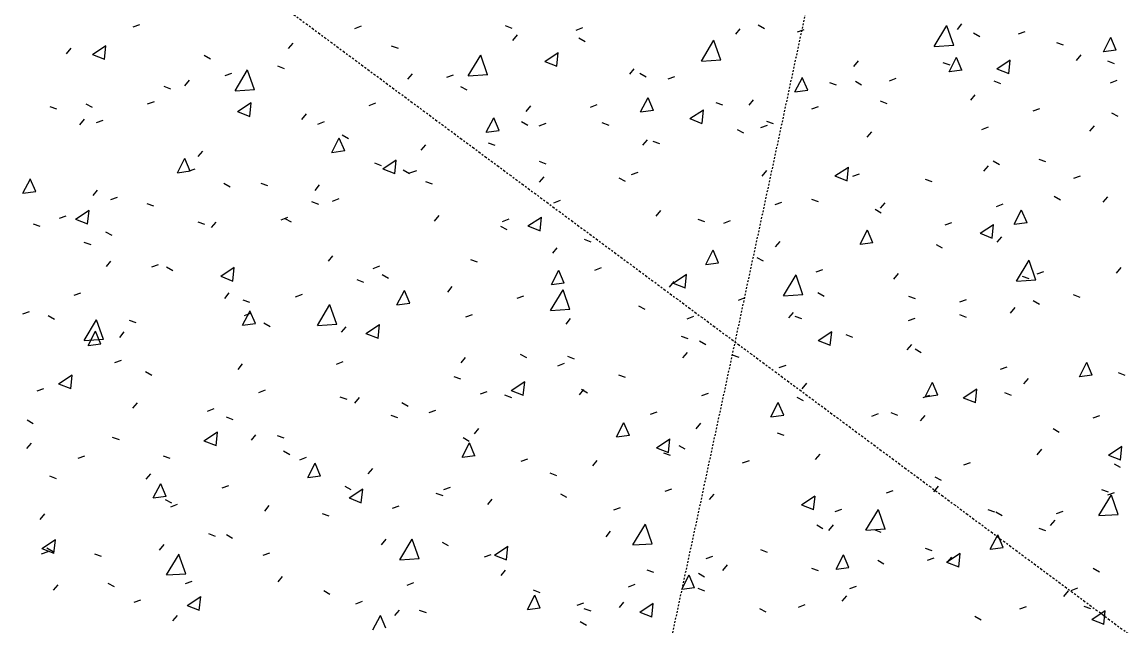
# Model space of a CAD drawing. Header units: centimetres. Extents: x -4512 to 25286, y -2765 to 13485.
# Drawn here: x 21357.7 to 21422.3, y 10900.6 to 10936 of the extents above; entities that cross this region are included whole.
import ezdxf

# ---------------------------------------------------------------- set-up
doc = ezdxf.new("R2010")
doc.units = ezdxf.units.CM
for name, pattern in [('DB_Strichpunkt', [0.28, 0.15, -0.065, 0, -0.065]), ('Grundgrenze', [0.9, 0.4, -0.1, 0.1, -0.1, 0.1, -0.1]), ('Verdeckt 0_5', [0.10584, 0.05292, -0.05292])]:
    doc.linetypes.add(name, pattern=pattern)
for name, color, linetype, lineweight in [('A-ANNO-DIMS', 7, 'Continuous', 5), ('A-ANNO-DIMS-50', 7, 'Continuous', 5), ('A-FLOR', 7, 'Continuous', 9), ('A-FLOR-PATT', 7, 'Continuous', 9), ('S-GRID', 7, 'Continuous', 5)]:
    doc.layers.add(name, color=color, linetype=linetype, lineweight=lineweight)
doc.layers.add('A-DETL', color=251, linetype='Continuous', lineweight=9, true_color=0x4f4f4f)
doc.layers.add('C-PROP-LINE', color=96, linetype='Grundgrenze', lineweight=25, true_color=0x008000)
doc.styles.add('Arial Unicode MS_3', font='ARIALUNI.ttf', dxfattribs={"width": 0.8, "height": 9})
doc.dimstyles.new('M_1_100', dxfattribs={"dimscale": 30.48, "dimtxt": 9.052604, "dimasz": 0.098425, "dimexe": 0.246063, "dimexo": 0.0625, "dimgap": 0.032808, "dimtad": 1, "dimdec": 1, "dimrnd": 0.5, "dimdsep": 46, "dimtxsty": 'Arial Unicode MS_3', "dimblk1": 'OBLIQUE', "dimblk2": 'OBLIQUE', "dimsah": 1, "dimcen": 0.09, "dimazin": 0, "dimtfac": 1, "dimtdec": 4, "dimtix": 1, "dimtmove": 0, "dimatfit": 3, "dimfxl": 0.246063, "dimfxlon": 1, "dimtvp": 1, "dimtolj": 1, "dimtzin": 0, "dimlwd": 13, "dimlwe": 13, "dimarcsym": 2})

# ---------------------------------------------------------------- blocks, each defined once
blk = doc.blocks.new('FP_53-DD - FOK AF 300')
at = {"layer": 'A-FLOR-PATT', "color": 8, "lineweight": 5, "true_color": 0x787878}
for p, q in [((34687.625, 10935.709), (34688.018, 10935.852)), ((34700.598, 10935.618), (34700.99, 10935.761)), ((34709.404, 10935.779), (34709.797, 10935.636)), ((34713.565, 10935.518), (34713.957, 10935.661)), ((34722.914, 10935.275), (34723.182, 10935.595)), ((34724.232, 10935.821), (34724.594, 10935.611)), ((34734.544, 10934.56), (34735.28, 10935.776)), ((34735.677, 10934.618), (34735.276, 10935.763)), ((34735.897, 10935.557), (34736.164, 10935.877)), ((34709.865, 10934.912), (34710.133, 10935.232)), ((34713.733, 10935.055), (34714.096, 10934.846)), ((34720.901, 10933.702), (34721.637, 10934.92)), ((34726.526, 10935.411), (34726.918, 10935.553)), ((34736.847, 10935.354), (34737.209, 10935.144)), ((34739.481, 10935.296), (34739.873, 10935.438)), ((34744.444, 10934.251), (34744.879, 10935.093)), ((34745.194, 10934.338), (34744.877, 10935.083)), ((34683.724, 10934.132), (34683.992, 10934.453)), ((34685.237, 10934.086), (34686.029, 10934.612)), ((34685.946, 10933.796), (34686.029, 10934.6)), ((34696.725, 10934.439), (34696.993, 10934.759)), ((34702.742, 10934.598), (34703.136, 10934.455)), ((34722.035, 10933.761), (34721.634, 10934.907)), ((34734.544, 10934.561), (34735.68, 10934.632)), ((34741.706, 10934.798), (34742.099, 10934.654)), ((34744.444, 10934.253), (34745.196, 10934.35)), ((34685.237, 10934.086), (34685.946, 10933.808)), ((34691.788, 10934.046), (34692.151, 10933.837)), ((34707.251, 10932.836), (34707.987, 10934.054)), ((34708.385, 10932.896), (34707.984, 10934.041)), ((34711.732, 10933.686), (34712.523, 10934.21)), ((34711.732, 10933.686), (34712.441, 10933.406)), ((34712.441, 10933.395), (34712.523, 10934.198)), ((34720.9, 10933.704), (34722.037, 10933.776)), ((34729.837, 10933.391), (34730.105, 10933.711)), ((34735.052, 10933.627), (34735.445, 10933.483)), ((34735.414, 10933.08), (34735.849, 10933.922)), ((34736.164, 10933.167), (34735.847, 10933.912)), ((34738.203, 10933.252), (34738.993, 10933.775)), ((34738.911, 10932.961), (34738.993, 10933.764)), ((34742.878, 10933.742), (34743.145, 10934.062)), ((34744.683, 10933.707), (34745.076, 10933.563)), ((34693.02, 10932.856), (34693.412, 10932.999)), ((34693.594, 10931.961), (34694.331, 10933.18)), ((34694.729, 10932.021), (34694.328, 10933.167)), ((34696.079, 10933.414), (34696.472, 10933.271)), ((34716.706, 10932.93), (34716.974, 10933.25)), ((34717.305, 10932.991), (34717.668, 10932.782)), ((34735.413, 10933.082), (34736.166, 10933.179)), ((34738.203, 10933.252), (34738.911, 10932.972)), ((34690.656, 10932.26), (34690.924, 10932.581)), ((34703.715, 10932.636), (34703.982, 10932.956)), ((34705.99, 10932.762), (34706.383, 10932.905)), ((34707.25, 10932.838), (34708.388, 10932.91)), ((34718.955, 10932.66), (34719.347, 10932.802)), ((34726.381, 10931.905), (34726.816, 10932.747)), ((34727.131, 10931.993), (34726.814, 10932.737)), ((34728.397, 10932.454), (34728.79, 10932.31)), ((34729.924, 10932.529), (34730.286, 10932.319)), ((34731.914, 10932.55), (34732.306, 10932.692)), ((34738.03, 10932.537), (34738.423, 10932.393)), ((34744.867, 10932.432), (34745.259, 10932.574)), ((34689.414, 10932.228), (34689.808, 10932.085)), ((34693.594, 10931.962), (34694.732, 10932.036)), ((34706.804, 10932.222), (34707.166, 10932.012)), ((34726.38, 10931.907), (34727.133, 10932.005)), ((34736.674, 10931.404), (34736.941, 10931.723)), ((34682.747, 10931.04), (34683.141, 10930.897)), ((34684.853, 10931.205), (34685.216, 10930.995)), ((34688.474, 10931.199), (34688.867, 10931.342)), ((34693.742, 10930.741), (34694.533, 10931.266)), ((34694.451, 10930.451), (34694.533, 10931.255)), ((34701.447, 10931.108), (34701.839, 10931.251)), ((34710.642, 10930.758), (34710.91, 10931.078)), ((34714.414, 10931.009), (34714.806, 10931.151)), ((34717.344, 10930.726), (34717.78, 10931.569)), ((34718.095, 10930.814), (34717.778, 10931.558)), ((34721.74, 10931.279), (34722.133, 10931.135)), ((34723.691, 10931.121), (34723.959, 10931.441)), ((34727.375, 10930.902), (34727.767, 10931.044)), ((34731.375, 10931.365), (34731.768, 10931.221)), ((34693.742, 10930.741), (34694.45, 10930.462)), ((34697.502, 10930.284), (34697.769, 10930.605)), ((34717.344, 10930.727), (34718.097, 10930.826)), ((34720.23, 10930.331), (34721.02, 10930.855)), ((34720.939, 10930.04), (34721.021, 10930.844)), ((34740.331, 10930.787), (34740.723, 10930.929)), ((34744.92, 10930.679), (34745.283, 10930.469)), ((34684.501, 10929.977), (34684.769, 10930.298)), ((34685.469, 10930.103), (34685.862, 10930.246)), ((34698.443, 10930.014), (34698.836, 10930.157)), ((34708.305, 10929.543), (34708.741, 10930.386)), ((34709.056, 10929.631), (34708.739, 10930.375)), ((34710.377, 10930.159), (34710.74, 10929.95)), ((34711.412, 10929.917), (34711.804, 10930.059)), ((34715.081, 10930.101), (34715.474, 10929.957)), ((34720.23, 10930.331), (34720.938, 10930.052)), ((34724.375, 10929.812), (34724.767, 10929.954)), ((34724.719, 10930.191), (34725.112, 10930.047)), ((34737.332, 10929.699), (34737.724, 10929.841)), ((34743.655, 10929.589), (34743.922, 10929.908)), ((34699.263, 10928.355), (34699.699, 10929.199)), ((34700.014, 10928.444), (34699.697, 10929.188)), ((34699.873, 10929.385), (34700.236, 10929.176)), ((34708.305, 10929.544), (34709.058, 10929.643)), ((34722.999, 10929.701), (34723.362, 10929.492)), ((34730.615, 10929.237), (34730.882, 10929.557)), ((34699.262, 10928.357), (34700.016, 10928.456)), ((34704.492, 10928.481), (34704.759, 10928.802)), ((34708.42, 10928.921), (34708.814, 10928.778)), ((34717.483, 10928.776), (34717.751, 10929.096)), ((34718.061, 10929.014), (34718.454, 10928.87)), ((34690.217, 10927.164), (34690.654, 10928.007)), ((34690.969, 10927.253), (34690.651, 10927.997)), ((34691.433, 10928.106), (34691.701, 10928.426)), ((34702.245, 10927.394), (34703.036, 10927.919)), ((34702.954, 10927.104), (34703.036, 10927.907)), ((34711.401, 10927.835), (34711.794, 10927.692)), ((34738, 10927.857), (34738.362, 10927.647)), ((34740.667, 10927.966), (34741.06, 10927.823)), ((34690.217, 10927.166), (34690.971, 10927.265)), ((34690.865, 10927.252), (34691.257, 10927.395)), ((34701.758, 10927.739), (34702.152, 10927.596)), ((34702.245, 10927.394), (34702.953, 10927.115)), ((34703.447, 10927.324), (34703.81, 10927.115)), ((34703.837, 10927.16), (34704.23, 10927.303)), ((34716.804, 10927.06), (34717.196, 10927.203)), ((34724.469, 10926.968), (34724.737, 10927.288)), ((34728.726, 10926.975), (34729.516, 10927.498)), ((34729.435, 10926.684), (34729.517, 10927.487)), ((34737.452, 10927.251), (34737.719, 10927.57)), ((34681.169, 10925.969), (34681.606, 10926.812)), ((34681.921, 10926.058), (34681.603, 10926.802)), ((34692.94, 10926.547), (34693.303, 10926.338)), ((34695.094, 10926.555), (34695.488, 10926.411)), ((34704.739, 10926.654), (34705.133, 10926.511)), ((34711.42, 10926.604), (34711.687, 10926.924)), ((34716.072, 10926.871), (34716.435, 10926.662)), ((34728.726, 10926.975), (34729.434, 10926.696)), ((34729.764, 10926.952), (34730.157, 10927.095)), ((34734.012, 10926.795), (34734.406, 10926.651)), ((34742.719, 10926.837), (34743.111, 10926.979)), ((34681.169, 10925.97), (34681.923, 10926.07)), ((34685.278, 10925.823), (34685.546, 10926.144)), ((34698.279, 10926.13), (34698.547, 10926.451)), ((34686.319, 10925.594), (34686.711, 10925.737)), ((34688.429, 10925.368), (34688.823, 10925.225)), ((34698.076, 10925.47), (34698.47, 10925.327)), ((34699.293, 10925.505), (34699.686, 10925.648)), ((34712.262, 10925.408), (34712.655, 10925.551)), ((34725.225, 10925.304), (34725.618, 10925.446)), ((34727.356, 10925.621), (34727.75, 10925.477)), ((34731.393, 10925.085), (34731.66, 10925.405)), ((34738.183, 10925.191), (34738.575, 10925.334)), ((34741.571, 10925.791), (34741.933, 10925.581)), ((34744.434, 10925.436), (34744.701, 10925.756)), ((34683.313, 10924.498), (34683.706, 10924.641)), ((34684.247, 10924.441), (34685.039, 10924.966)), ((34684.957, 10924.151), (34685.039, 10924.954)), ((34705.27, 10924.328), (34705.537, 10924.649)), ((34718.261, 10924.623), (34718.529, 10924.943)), ((34731.077, 10925.032), (34731.44, 10924.823)), ((34739.224, 10924.148), (34739.659, 10924.99)), ((34739.975, 10924.236), (34739.657, 10924.98)), ((34681.762, 10924.179), (34682.156, 10924.036)), ((34684.247, 10924.441), (34684.956, 10924.162)), ((34691.412, 10924.285), (34691.805, 10924.142)), ((34692.211, 10923.952), (34692.479, 10924.273)), ((34696.29, 10924.411), (34696.682, 10924.554)), ((34696.515, 10924.487), (34696.878, 10924.278)), ((34709.144, 10924.039), (34709.507, 10923.829)), ((34709.26, 10924.316), (34709.652, 10924.459)), ((34710.746, 10924.045), (34711.537, 10924.569)), ((34710.746, 10924.045), (34711.455, 10923.766)), ((34711.455, 10923.754), (34711.537, 10924.558)), ((34720.699, 10924.445), (34721.092, 10924.302)), ((34722.225, 10924.214), (34722.617, 10924.356)), ((34735.183, 10924.103), (34735.575, 10924.246)), ((34737.221, 10923.617), (34738.011, 10924.14)), ((34737.929, 10923.326), (34738.011, 10924.128)), ((34739.224, 10924.15), (34739.977, 10924.247)), ((34686.005, 10923.706), (34686.368, 10923.497)), ((34730.192, 10922.974), (34730.627, 10923.816)), ((34730.943, 10923.062), (34730.625, 10923.806)), ((34737.221, 10923.617), (34737.929, 10923.337)), ((34738.231, 10923.098), (34738.498, 10923.418)), ((34684.745, 10923.097), (34685.139, 10922.954)), ((34712.198, 10922.452), (34712.465, 10922.772)), ((34714.04, 10923.267), (34714.433, 10923.123)), ((34725.248, 10922.815), (34725.515, 10923.135)), ((34730.192, 10922.976), (34730.944, 10923.074)), ((34734.649, 10922.967), (34735.012, 10922.758)), ((34699.057, 10921.978), (34699.325, 10922.298)), ((34707.379, 10922.086), (34707.772, 10921.943)), ((34721.156, 10921.796), (34721.592, 10922.638)), ((34721.907, 10921.884), (34721.589, 10922.628)), ((34724.153, 10922.205), (34724.516, 10921.996)), ((34739.359, 10920.817), (34740.094, 10922.033)), ((34740.493, 10920.875), (34740.091, 10922.02)), ((34686.056, 10921.67), (34686.324, 10921.991)), ((34688.71, 10921.648), (34689.103, 10921.791)), ((34689.582, 10921.647), (34689.945, 10921.438)), ((34692.754, 10921.099), (34693.545, 10921.623)), ((34693.463, 10920.809), (34693.545, 10921.612)), ((34701.685, 10921.558), (34702.077, 10921.701)), ((34712.118, 10920.614), (34712.553, 10921.456)), ((34712.869, 10920.702), (34712.551, 10921.446)), ((34714.653, 10921.461), (34715.045, 10921.604)), ((34721.156, 10921.798), (34721.909, 10921.896)), ((34727.616, 10921.356), (34728.008, 10921.498)), ((34740.572, 10921.243), (34740.964, 10921.385)), ((34745.213, 10921.285), (34745.48, 10921.604)), ((34692.754, 10921.099), (34693.463, 10920.82)), ((34700.716, 10920.904), (34701.11, 10920.76)), ((34702.214, 10921.203), (34702.577, 10920.994)), ((34712.118, 10920.615), (34712.871, 10920.714)), ((34719.04, 10920.471), (34719.307, 10920.791)), ((34719.246, 10920.694), (34720.037, 10921.218)), ((34719.955, 10920.403), (34720.037, 10921.206)), ((34725.717, 10919.961), (34726.452, 10921.177)), ((34726.851, 10920.019), (34726.449, 10921.164)), ((34732.172, 10920.933), (34732.439, 10921.253)), ((34739.359, 10920.818), (34740.495, 10920.889)), ((34739.688, 10921.115), (34740.081, 10920.971)), ((34684.164, 10919.99), (34684.557, 10920.133)), ((34692.989, 10919.8), (34693.257, 10920.12)), ((34703.076, 10919.427), (34703.512, 10920.27)), ((34703.828, 10919.516), (34703.51, 10920.26)), ((34706.048, 10920.176), (34706.316, 10920.496)), ((34712.067, 10919.095), (34712.803, 10920.312)), ((34713.202, 10919.155), (34712.8, 10920.3)), ((34719.246, 10920.694), (34719.955, 10920.415)), ((34727.726, 10920.142), (34728.089, 10919.932)), ((34694.052, 10919.718), (34694.445, 10919.576)), ((34697.141, 10919.903), (34697.533, 10920.046)), ((34698.411, 10918.221), (34699.148, 10919.439)), ((34699.546, 10918.281), (34699.145, 10919.426)), ((34703.076, 10919.429), (34703.83, 10919.528)), ((34710.111, 10919.809), (34710.504, 10919.952)), ((34723.076, 10919.707), (34723.468, 10919.849)), ((34725.716, 10919.962), (34726.853, 10920.034)), ((34733.034, 10919.943), (34733.427, 10919.799)), ((34736.035, 10919.597), (34736.427, 10919.739)), ((34740.342, 10919.676), (34740.705, 10919.466)), ((34742.667, 10920.026), (34743.06, 10919.882)), ((34681.159, 10918.893), (34681.552, 10919.036)), ((34682.646, 10918.805), (34683.009, 10918.596)), ((34694.032, 10918.237), (34694.468, 10919.08)), ((34694.137, 10918.809), (34694.529, 10918.952)), ((34694.783, 10918.326), (34694.465, 10919.07)), ((34707.109, 10918.716), (34707.501, 10918.859)), ((34712.067, 10919.097), (34713.205, 10919.169)), ((34717.227, 10919.376), (34717.59, 10919.166)), ((34726.027, 10918.664), (34726.294, 10918.984)), ((34726.377, 10918.768), (34726.771, 10918.625)), ((34736.012, 10918.855), (34736.406, 10918.711)), ((34739.01, 10918.947), (34739.277, 10919.267)), ((34684.749, 10917.338), (34685.486, 10918.556)), ((34685.884, 10917.399), (34685.483, 10918.543)), ((34687.386, 10918.531), (34687.78, 10918.388)), ((34694.031, 10918.239), (34694.785, 10918.338)), ((34695.282, 10918.366), (34695.645, 10918.157)), ((34698.411, 10918.222), (34699.549, 10918.296)), ((34699.836, 10917.826), (34700.103, 10918.146)), ((34701.26, 10917.755), (34702.05, 10918.279)), ((34701.969, 10917.464), (34702.05, 10918.268)), ((34712.977, 10918.3), (34713.244, 10918.62)), ((34720.075, 10918.616), (34720.468, 10918.759)), ((34733.036, 10918.508), (34733.428, 10918.651)), ((34684.984, 10917.043), (34685.42, 10917.886)), ((34685.736, 10917.132), (34685.418, 10917.876)), ((34686.835, 10917.518), (34687.102, 10917.839)), ((34701.26, 10917.755), (34701.968, 10917.476)), ((34719.719, 10917.592), (34720.113, 10917.448)), ((34727.745, 10917.341), (34728.535, 10917.864)), ((34728.453, 10917.05), (34728.535, 10917.853)), ((34729.357, 10917.681), (34729.75, 10917.538)), ((34684.748, 10917.339), (34685.887, 10917.413)), ((34684.984, 10917.044), (34685.738, 10917.144)), ((34720.801, 10917.314), (34721.164, 10917.104)), ((34727.745, 10917.341), (34728.453, 10917.062)), ((34732.952, 10916.782), (34733.219, 10917.102)), ((34733.42, 10916.853), (34733.783, 10916.643)), ((34686.557, 10916.045), (34686.95, 10916.188)), ((34706.827, 10916.025), (34707.095, 10916.345)), ((34710.299, 10916.544), (34710.662, 10916.335)), ((34713.059, 10916.413), (34713.453, 10916.27)), ((34719.819, 10916.32), (34720.087, 10916.64)), ((34722.699, 10916.506), (34723.093, 10916.362)), ((34693.768, 10915.648), (34694.036, 10915.969)), ((34699.533, 10915.958), (34699.925, 10916.101)), ((34712.503, 10915.863), (34712.895, 10916.006)), ((34725.467, 10915.76), (34725.86, 10915.903)), ((34738.426, 10915.65), (34738.818, 10915.792)), ((34743.038, 10915.22), (34743.473, 10916.062)), ((34743.788, 10915.308), (34743.47, 10916.052)), ((34683.261, 10914.799), (34684.052, 10915.324)), ((34683.97, 10914.509), (34684.052, 10915.313)), ((34688.348, 10915.526), (34688.711, 10915.317)), ((34706.398, 10915.232), (34706.792, 10915.089)), ((34709.763, 10914.409), (34710.554, 10914.933)), ((34710.472, 10914.118), (34710.554, 10914.921)), ((34716.04, 10915.328), (34716.434, 10915.184)), ((34739.79, 10914.797), (34740.057, 10915.117)), ((34743.038, 10915.222), (34743.79, 10915.32)), ((34745.305, 10915.458), (34745.699, 10915.314)), ((34682.01, 10914.386), (34682.403, 10914.53)), ((34683.261, 10914.799), (34683.97, 10914.521)), ((34694.989, 10914.302), (34695.381, 10914.445)), ((34707.961, 10914.211), (34708.353, 10914.353)), ((34709.763, 10914.409), (34710.472, 10914.13)), ((34713.756, 10914.149), (34714.024, 10914.469)), ((34713.874, 10914.483), (34714.237, 10914.274)), ((34720.928, 10914.111), (34721.32, 10914.253)), ((34726.807, 10914.513), (34727.074, 10914.833)), ((34734.006, 10914.047), (34734.441, 10914.889)), ((34734.757, 10914.135), (34734.439, 10914.879)), ((34736.242, 10913.986), (34737.032, 10914.509)), ((34736.95, 10913.695), (34737.032, 10914.497)), ((34738.652, 10914.287), (34739.045, 10914.144)), ((34687.614, 10913.367), (34687.882, 10913.687)), ((34699.735, 10914.048), (34700.129, 10913.905)), ((34700.615, 10913.675), (34700.883, 10913.995)), ((34703.369, 10913.709), (34703.733, 10913.5)), ((34709.38, 10914.147), (34709.773, 10914.004)), ((34724.972, 10912.87), (34725.407, 10913.712)), ((34725.722, 10912.958), (34725.404, 10913.702)), ((34726.497, 10914.027), (34726.86, 10913.817)), ((34733.889, 10914.003), (34734.281, 10914.146)), ((34734.006, 10914.049), (34734.759, 10914.147)), ((34736.242, 10913.986), (34736.95, 10913.706)), ((34691.984, 10913.208), (34692.377, 10913.351)), ((34702.717, 10912.965), (34703.111, 10912.822)), ((34704.958, 10913.118), (34705.351, 10913.261)), ((34717.927, 10913.02), (34718.319, 10913.163)), ((34724.971, 10912.872), (34725.724, 10912.97)), ((34730.889, 10912.915), (34731.281, 10913.057)), ((34731.997, 10913.115), (34732.39, 10912.971)), ((34681.412, 10912.684), (34681.776, 10912.475)), ((34693.07, 10912.863), (34693.464, 10912.72)), ((34715.934, 10911.689), (34716.369, 10912.531)), ((34716.685, 10911.777), (34716.367, 10912.521)), ((34720.599, 10912.17), (34720.867, 10912.49)), ((34733.732, 10912.632), (34733.999, 10912.952)), ((34743.845, 10912.801), (34744.237, 10912.943)), ((34686.404, 10911.675), (34686.798, 10911.532)), ((34691.77, 10911.46), (34692.561, 10911.985)), ((34692.479, 10911.17), (34692.561, 10911.973)), ((34694.548, 10911.497), (34694.815, 10911.818)), ((34696.053, 10911.78), (34696.447, 10911.637)), ((34707.607, 10911.874), (34707.875, 10912.194)), ((34715.933, 10911.691), (34716.687, 10911.789)), ((34725.34, 10911.94), (34725.733, 10911.796)), ((34741.5, 10912.185), (34741.862, 10911.975)), ((34681.397, 10911.011), (34681.665, 10911.331)), ((34691.77, 10911.46), (34692.479, 10911.182)), ((34706.893, 10910.504), (34707.328, 10911.346)), ((34706.945, 10911.65), (34707.309, 10911.441)), ((34707.644, 10910.592), (34707.326, 10911.336)), ((34718.266, 10911.061), (34719.056, 10911.584)), ((34718.266, 10911.061), (34718.974, 10910.782)), ((34718.974, 10910.77), (34719.056, 10911.573)), ((34719.572, 10911.198), (34719.935, 10910.989)), ((34744.738, 10910.629), (34745.527, 10911.151)), ((34745.446, 10910.338), (34745.527, 10911.14)), ((34684.404, 10910.443), (34684.797, 10910.587)), ((34689.388, 10910.593), (34689.781, 10910.451)), ((34696.438, 10910.873), (34696.801, 10910.664)), ((34697.382, 10910.359), (34697.774, 10910.502)), ((34706.893, 10910.505), (34707.646, 10910.604)), ((34710.354, 10910.266), (34710.746, 10910.409)), ((34718.681, 10910.762), (34719.075, 10910.619)), ((34727.587, 10910.364), (34727.854, 10910.683)), ((34740.571, 10910.648), (34740.838, 10910.967)), ((34744.738, 10910.629), (34745.446, 10910.349)), ((34697.849, 10909.314), (34698.285, 10910.157)), ((34698.601, 10909.403), (34698.282, 10910.147)), ((34701.395, 10909.525), (34701.663, 10909.845)), ((34714.537, 10909.999), (34714.804, 10910.319)), ((34723.32, 10910.166), (34723.712, 10910.308)), ((34736.28, 10910.057), (34736.672, 10910.2)), ((34745.072, 10910.12), (34745.435, 10909.911)), ((34682.72, 10909.404), (34683.114, 10909.262)), ((34688.394, 10909.216), (34688.661, 10909.537)), ((34697.849, 10909.316), (34698.603, 10909.415)), ((34712.021, 10909.583), (34712.415, 10909.44)), ((34734.578, 10909.362), (34734.941, 10909.152)), ((34688.802, 10908.121), (34689.238, 10908.964)), ((34689.554, 10908.21), (34689.236, 10908.954)), ((34692.837, 10908.702), (34693.23, 10908.846)), ((34700.015, 10908.815), (34700.378, 10908.606)), ((34700.277, 10908.119), (34701.068, 10908.644)), ((34700.986, 10907.829), (34701.068, 10908.632)), ((34705.811, 10908.613), (34706.204, 10908.756)), ((34718.78, 10908.516), (34719.172, 10908.658)), ((34731.743, 10908.411), (34732.135, 10908.553)), ((34734.513, 10908.483), (34734.78, 10908.803)), ((34744.33, 10908.611), (34744.724, 10908.467)), ((34744.699, 10908.298), (34745.091, 10908.44)), ((34688.802, 10908.123), (34689.556, 10908.222)), ((34689.505, 10908.033), (34689.868, 10907.825)), ((34700.277, 10908.12), (34700.986, 10907.841)), ((34705.359, 10908.401), (34705.753, 10908.258)), ((34708.388, 10907.725), (34708.655, 10908.045)), ((34712.645, 10908.367), (34713.008, 10908.158)), ((34721.38, 10908.021), (34721.647, 10908.34)), ((34726.767, 10907.711), (34727.556, 10908.234)), ((34727.475, 10907.42), (34727.557, 10908.222)), ((34744.182, 10907.084), (34744.916, 10908.299)), ((34745.315, 10907.142), (34744.913, 10908.286)), ((34682.177, 10906.861), (34682.445, 10907.181)), ((34689.833, 10907.607), (34690.225, 10907.75)), ((34695.328, 10907.348), (34695.596, 10907.668)), ((34698.696, 10907.217), (34699.089, 10907.074)), ((34702.809, 10907.52), (34703.201, 10907.663)), ((34715.779, 10907.425), (34716.171, 10907.567)), ((34726.767, 10907.711), (34727.475, 10907.432)), ((34728.743, 10907.322), (34729.135, 10907.464)), ((34730.54, 10906.229), (34731.275, 10907.444)), ((34731.674, 10906.287), (34731.272, 10907.431)), ((34737.676, 10907.44), (34738.07, 10907.296)), ((34738.152, 10907.299), (34738.515, 10907.089)), ((34741.701, 10907.211), (34742.093, 10907.353)), ((34744.181, 10907.085), (34745.318, 10907.156)), ((34716.891, 10905.364), (34717.627, 10906.581)), ((34718.026, 10905.424), (34717.624, 10906.568)), ((34727.656, 10906.537), (34728.018, 10906.327)), ((34728.368, 10906.215), (34728.635, 10906.535)), ((34741.352, 10906.499), (34741.619, 10906.818)), ((34692.03, 10906.031), (34692.424, 10905.888)), ((34693.083, 10905.977), (34693.446, 10905.768)), ((34715.318, 10905.85), (34715.585, 10906.17)), ((34730.54, 10906.23), (34731.677, 10906.301)), ((34731.021, 10906.267), (34731.414, 10906.123)), ((34737.824, 10905.125), (34738.258, 10905.966)), ((34738.574, 10905.212), (34738.256, 10905.956)), ((34740.656, 10906.352), (34741.049, 10906.209)), ((34682.277, 10905.162), (34683.068, 10905.687)), ((34682.986, 10904.872), (34683.068, 10905.675)), ((34689.174, 10905.067), (34689.442, 10905.387)), ((34702.176, 10905.375), (34702.444, 10905.695)), ((34703.236, 10904.491), (34703.972, 10905.708)), ((34704.371, 10904.551), (34703.969, 10905.695)), ((34705.716, 10905.534), (34706.079, 10905.325)), ((34708.783, 10904.777), (34709.574, 10905.3)), ((34709.492, 10904.486), (34709.574, 10905.289)), ((34716.891, 10905.366), (34718.029, 10905.438)), ((34737.824, 10905.127), (34738.576, 10905.224)), ((34682.252, 10904.842), (34682.645, 10904.986)), ((34682.277, 10905.162), (34682.986, 10904.884)), ((34682.569, 10905.192), (34682.933, 10904.983)), ((34685.364, 10904.842), (34685.758, 10904.7)), ((34689.574, 10903.609), (34690.31, 10904.826)), ((34690.71, 10903.669), (34690.307, 10904.813)), ((34695.231, 10904.76), (34695.624, 10904.903)), ((34703.236, 10904.492), (34704.374, 10904.565)), ((34708.205, 10904.67), (34708.598, 10904.813)), ((34708.783, 10904.777), (34709.492, 10904.498)), ((34721.173, 10904.572), (34721.565, 10904.714)), ((34724.363, 10905.091), (34724.757, 10904.948)), ((34728.79, 10903.949), (34729.225, 10904.79)), ((34729.541, 10904.037), (34729.222, 10904.78)), ((34734.001, 10905.18), (34734.394, 10905.037)), ((34734.135, 10904.466), (34734.527, 10904.608)), ((34735.266, 10904.359), (34736.055, 10904.882)), ((34735.294, 10904.335), (34735.561, 10904.654)), ((34735.974, 10904.068), (34736.056, 10904.87)), ((34717.704, 10903.913), (34718.098, 10903.77)), ((34722.161, 10903.872), (34722.429, 10904.192)), ((34727.344, 10904.005), (34727.738, 10903.862)), ((34728.789, 10903.95), (34729.542, 10904.049)), ((34731.23, 10904.475), (34731.593, 10904.266)), ((34735.266, 10904.359), (34735.974, 10904.08)), ((34743.847, 10904.011), (34744.21, 10903.801)), ((34689.574, 10903.61), (34690.713, 10903.684)), ((34696.109, 10903.199), (34696.377, 10903.519)), ((34709.169, 10903.576), (34709.436, 10903.896)), ((34719.753, 10902.768), (34720.188, 10903.61)), ((34720.504, 10902.857), (34720.185, 10903.6)), ((34720.731, 10903.709), (34721.094, 10903.5)), ((34682.958, 10902.711), (34683.226, 10903.032)), ((34686.148, 10903.136), (34686.512, 10902.928)), ((34690.687, 10903.104), (34691.079, 10903.247)), ((34698.785, 10902.699), (34699.148, 10902.49)), ((34703.663, 10903.016), (34704.055, 10903.159)), ((34711.044, 10902.733), (34711.437, 10902.59)), ((34716.633, 10902.922), (34717.025, 10903.064)), ((34719.752, 10902.77), (34720.506, 10902.869)), ((34720.686, 10902.828), (34721.079, 10902.685)), ((34729.597, 10902.819), (34729.989, 10902.961)), ((34742.134, 10902.351), (34742.401, 10902.671)), ((34742.556, 10902.708), (34742.948, 10902.85)), ((34687.682, 10902.008), (34688.075, 10902.151)), ((34690.788, 10901.826), (34691.579, 10902.351)), ((34691.498, 10901.536), (34691.579, 10902.339)), ((34700.659, 10901.923), (34701.052, 10902.066)), ((34710.713, 10901.584), (34711.148, 10902.426)), ((34711.464, 10901.673), (34711.146, 10902.416)), ((34716.099, 10901.702), (34716.367, 10902.022)), ((34729.15, 10902.067), (34729.417, 10902.387)), ((34690.788, 10901.826), (34691.497, 10901.548)), ((34702.957, 10901.227), (34703.225, 10901.547)), ((34704.382, 10901.551), (34704.775, 10901.408)), ((34710.712, 10901.586), (34711.466, 10901.685)), ((34713.631, 10901.83), (34714.023, 10901.973)), ((34714.026, 10901.649), (34714.42, 10901.506)), ((34717.288, 10901.432), (34718.078, 10901.955)), ((34717.288, 10901.432), (34717.997, 10901.153)), ((34717.997, 10901.141), (34718.078, 10901.944)), ((34724.306, 10901.649), (34724.669, 10901.44)), ((34726.597, 10901.729), (34726.989, 10901.872)), ((34739.557, 10901.621), (34739.949, 10901.763)), ((34743.297, 10901.788), (34743.691, 10901.645)), ((34743.764, 10901.005), (34744.553, 10901.527)), ((34744.472, 10900.714), (34744.553, 10901.516)), ((34689.956, 10900.918), (34690.223, 10901.239)), ((34701.67, 10900.396), (34702.105, 10901.238)), ((34702.421, 10900.485), (34702.103, 10901.228)), ((34713.804, 10900.879), (34714.167, 10900.67)), ((34736.926, 10901.189), (34737.289, 10900.98)), ((34743.764, 10901.005), (34744.472, 10900.725))]:
    blk.add_line(p, q, dxfattribs=at)
blk = doc.blocks.new('Family - ___-3356438-DD - FOK AF 300')
at = {"layer": 'C-PROP-LINE', "color": 1, "true_color": 0xff0000}
blk.add_arc((31751.085, 12946.577), 4399.161, 307.081801, 334.045003, dxfattribs=at)
blk = doc.blocks.new('Family - ___-4252337-DD - FOK AF 300')
at = {"layer": 'C-PROP-LINE', "color": 5, "lineweight": 35, "true_color": 0x0000ff}
blk.add_arc((31751.085, 12946.577), 4399.161, 307.081801, 334.045003, dxfattribs=at)
blk = doc.blocks.new('DIMBLOCK27-DD - FOK AF 300')
at = {"layer": 'A-ANNO-DIMS-50', "lineweight": 13}
for p, q in [((23387.219, 12863.386), (23381.196, 12867.855)), ((23387.219, 12863.386), (23386.908, 12865.485)), ((21152.443, 9850.934), (23387.219, 12863.386)), ((23387.219, 12863.386), (23387.53, 12861.288)), ((23387.219, 12863.386), (23393.243, 12858.918)), ((21152.443, 9850.934), (21146.419, 9855.402)), ((21152.443, 9850.934), (21152.132, 9853.032)), ((21152.443, 9850.934), (21152.754, 9848.835)), ((21152.443, 9850.934), (21158.466, 9846.465))]:
    blk.add_line(p, q, dxfattribs=at)
at = {"layer": 'A-ANNO-DIMS-50', "color": 0, "lineweight": 13, "insert": (22252.254, 11354.753), "char_height": 9, "width": 29.77301, "attachment_point": 1, "rotation": 53.43027, "line_spacing_factor": 1.117605, "style": 'Arial Unicode MS_3'}
blk.add_mtext('3.751', dxfattribs=at)
blk = doc.blocks.new('_Oblique')
at = {"color": 0, "linetype": 'ByBlock', "lineweight": -2}
blk.add_line((-0.5, -0.5), (0.5, 0.5), dxfattribs=at)
blk = doc.blocks.new('DIMBLOCK54-DD - FOK AF 300')
at = {"layer": 'A-ANNO-DIMS-50', "lineweight": 13}
for p, q in [((20425.353, 11705.913), (20429.821, 11711.937)), ((20425.353, 11705.913), (20427.451, 11706.224)), ((20425.353, 11705.913), (20420.884, 11699.89)), ((20425.353, 11705.913), (20423.254, 11705.602)), ((21496.731, 10911.115), (20425.353, 11705.913)), ((21496.731, 10911.115), (21501.2, 10917.139)), ((21496.731, 10911.115), (21492.263, 10905.092)), ((21496.731, 10911.115), (21494.633, 10910.804)), ((21496.731, 10911.115), (21498.83, 10911.426))]:
    blk.add_line(p, q, dxfattribs=at)
at = {"layer": 'A-ANNO-DIMS-50', "color": 0, "lineweight": 13, "insert": (20958.635, 11326.091), "char_height": 9, "width": 29.77301, "attachment_point": 1, "rotation": 323.43027, "line_spacing_factor": 1.117605, "style": 'Arial Unicode MS_3'}
blk.add_mtext('1.334', dxfattribs=at)

msp = doc.modelspace()

# ---------------------------------------------------------------- linework, layer by layer
at = {"layer": 'A-DETL', "color": 7, "linetype": 'Verdeckt 0_5', "lineweight": 5}
msp.add_line((21516.394, 11462.125), (21360.595, 10735.999), dxfattribs=at)
at = {"layer": 'S-GRID', "color": 8, "linetype": 'DB_Strichpunkt', "true_color": 0x808080}
msp.add_line((20238.441, 11778.58), (21781.795, 10633.648), dxfattribs=at)

# ---------------------------------------------------------------- block references
at = {"layer": 'A-FLOR', "color": 254, "lineweight": 5, "true_color": 0xcfcfcf}
msp.add_blockref('FP_53-DD - FOK AF 300', (-13323.377, 0), dxfattribs=at)
at = {"layer": 'C-PROP-LINE', "color": 5, "lineweight": 35, "true_color": 0x0000ff}
msp.add_blockref('Family - ___-4252337-DD - FOK AF 300', (-13323.377, 0), dxfattribs=at)
at = {"layer": 'C-PROP-LINE', "color": 1, "true_color": 0xff0000}
msp.add_blockref('Family - ___-3356438-DD - FOK AF 300', (-13323.377, 0), dxfattribs=at)

# ---------------------------------------------------------------- dimensions: what is measured, and where the dimension line sits
at = {"layer": 'A-ANNO-DIMS', "lineweight": 13}
for base, p1, p2, angle, override, picture, middle in [((23387.219, 12863.386), (21146.419, 9855.402), (23381.196, 12867.855), 53.43027, {"dimpost": '<>', "dimfxl": 3750.879752}, 'DIMBLOCK27-DD - FOK AF 300', (22265.335, 11360.496)), ((20425.353, 11705.913), (21492.263, 10905.092), (20420.884, 11699.89), 323.43027, {"dimpost": '<>', "dimfxl": 1334}, 'DIMBLOCK54-DD - FOK AF 300', (20964.378, 11313.01))]:
    dim = msp.add_linear_dim(base=base, p1=p1, p2=p2, angle=angle, dimstyle='M_1_100', override=override, dxfattribs=at)
    dim.commit()
    dim.dimension.update_dxf_attribs({"geometry": picture, "text_midpoint": middle})

doc.saveas('drawing.dxf')
